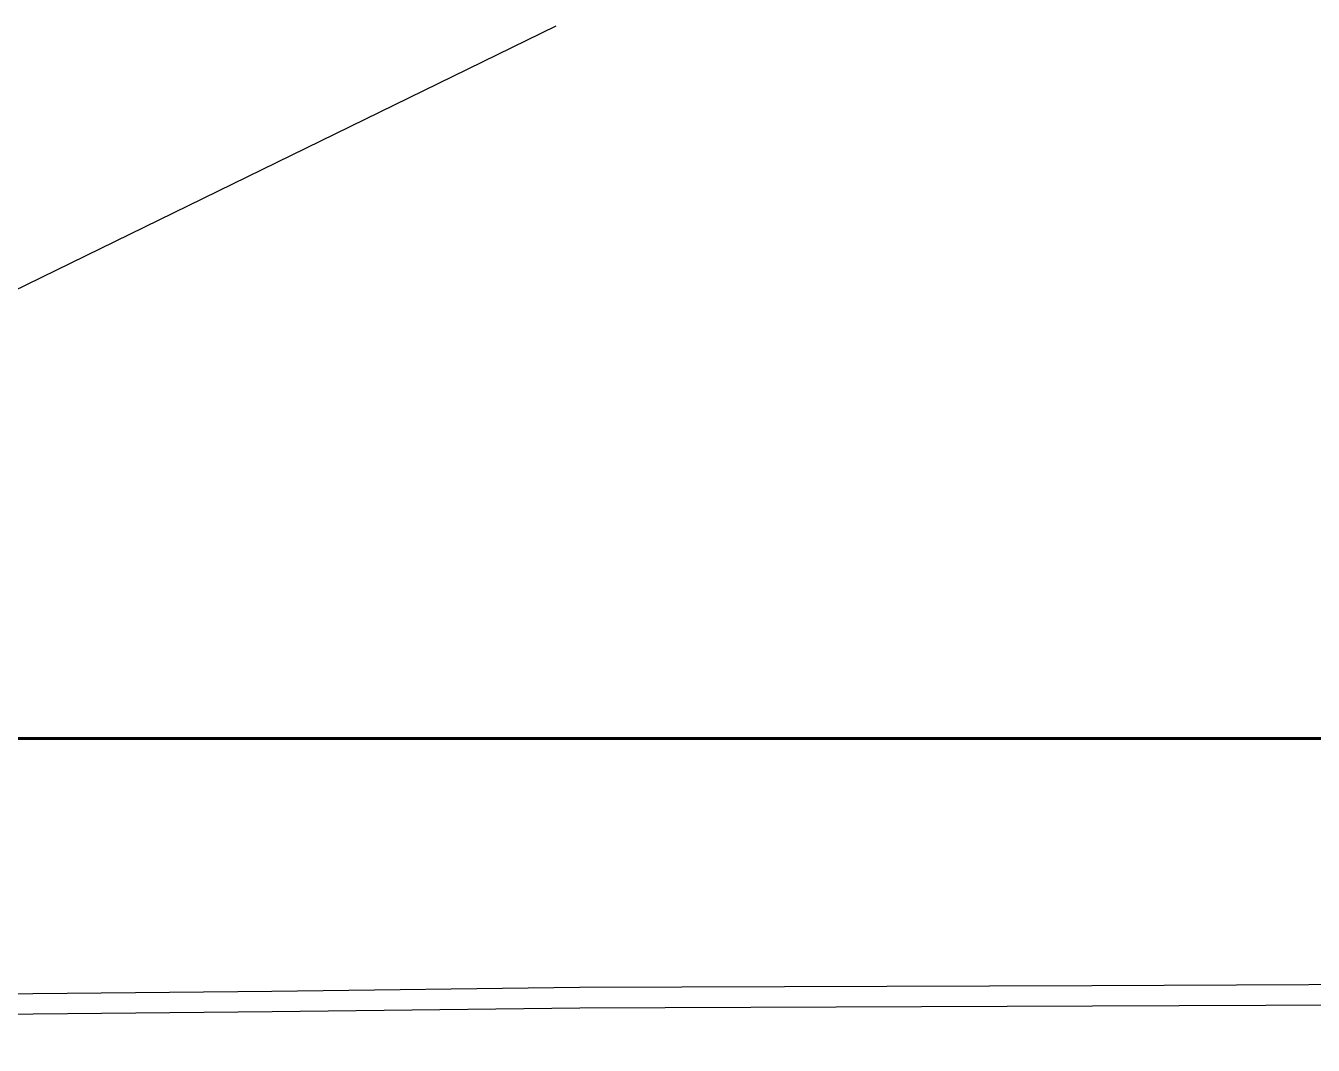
# Model space of a CAD drawing. Header units: inches. Extents: x 2755070 to 2758231, y 746334 to 747634.
# Drawn here: x 2756304 to 2756998, y 747084 to 747634 of the extents above; entities that cross this region are included whole.
import ezdxf

# ---------------------------------------------------------------- set-up
doc = ezdxf.new("R2010")
doc.units = ezdxf.units.IN
doc.header["$MEASUREMENT"] = 0
doc.layers.add('Layer1', color=7, linetype='Continuous')
doc.linetypes.add('TRACKS', pattern='A,0.15,[130,ltypeshp.shx,S=0.25,R=0,X=0,Y=0],0.15', length=0.3)

msp = doc.modelspace()

# ---------------------------------------------------------------- linework, layer by layer
at = {"lineweight": 60, "ltscale": 0.25}
msp.add_lwpolyline([(2755069.844715834, 747249.397058457), (2758230.552124858, 747249.397058457), (2758230.552124858, 746333.5747445524), (2755069.844715834, 746333.5747445524)], close=True, dxfattribs=at)
at = {"layer": 'Layer1', "color": 3, "ltscale": 0.25}
msp.add_line((2756042.5, 747366), (2756590, 747633.5), dxfattribs=at)
at = {"layer": 'Layer1', "linetype": 'TRACKS', "ltscale": 0.005}
for points in [[(2757313.058165073, 747117.8878593743), (2757112.496025681, 747117.1863088906), (2757112.496025681, 747117.1863088906), (2756878.751166105, 747116.1856997907), (2756878.751166105, 747116.1856997907), (2756602.522357345, 747115.1968625784), (2756602.522357345, 747115.1968625784), (2756436.701933146, 747113.2074162662), (2756436.701933146, 747113.2074162662), (2756234.238063693, 747111.1826543212), (2756234.238063693, 747111.1826543212), (2756031.462423563, 747111.1826543212), (2755681.385536671, 747110.0172390342), (2755681.385536671, 747110.0172390342), (2755604.565244913, 747109.4404173195), (2755451.1117239, 747107.0154117346), (2755451.1117239, 747107.0154117346), (2755111.094637156, 747107.8158990443), (2755111.094637156, 747107.8158990443)], [(2757313.058165073, 747106.8921314776), (2757112.724657416, 747106.1913807094), (2757112.724657416, 747106.1913807094), (2756878.979797959, 747105.1907716393), (2756878.979797959, 747105.1907716393), (2756602.750989199, 747104.2019343972), (2756602.750989199, 747104.2019343972), (2756436.930565119, 747102.212488085), (2756436.930565119, 747102.212488085), (2756234.466695547, 747100.1877261698), (2756234.466695547, 747100.1877261698), (2756031.691055298, 747100.1877261698), (2755681.614168406, 747099.022310853), (2755681.614168406, 747099.022310853), (2755604.793876767, 747098.4454891384), (2755451.340355635, 747096.0204835832), (2755451.340355635, 747096.0204835832), (2755111.32326889, 747096.8209708631), (2755111.32326889, 747096.8209708631)]]:
    msp.add_lwpolyline(points, dxfattribs=at)

doc.saveas('drawing.dxf')
